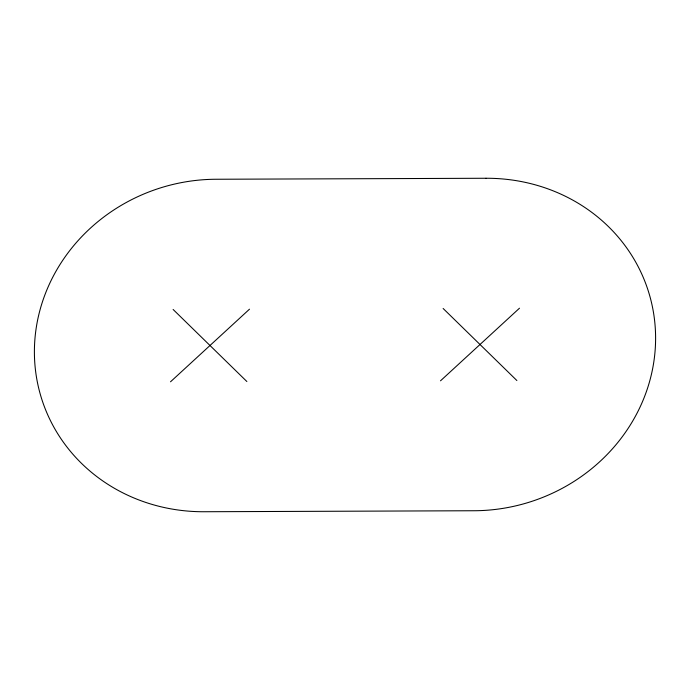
<?xml version="1.0" encoding="UTF-8"?>
<svg xmlns="http://www.w3.org/2000/svg" width="690" height="690" viewBox="0 0 690 690"><rect width="100%" height="100%" fill="white"/><g stroke="black" fill="none" stroke-linecap="round" stroke-linejoin="round"><path stroke-width="1.03" d="M170.508 381.803L249.495 309.18M440.505 380.82L519.492 308.197M443.127 308.473L516.879 380.535M173.121 309.465L246.873 381.527M486.01 178.262L216.013 179.253A176.588 165.195 -17.4 0 0 34.5 346.139A176.588 165.195 -17.4 0 0 203.99 511.739L473.987 510.747A176.588 165.195 -17.4 0 0 655.5 343.862A176.588 165.195 -17.4 0 0 486.01 178.262"/></g></svg>
